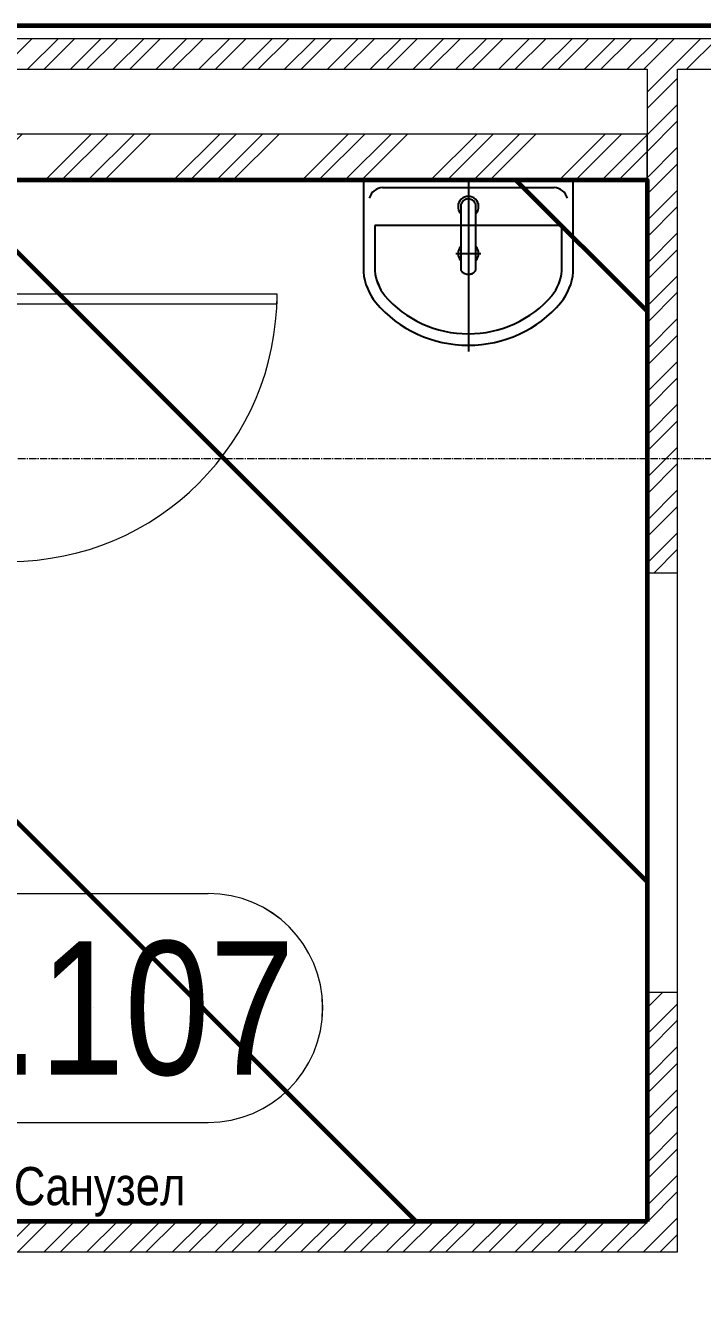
# Model space of a CAD drawing. Header units: millimetres. Extents: x 470010 to 1231400, y -134005 to 421770.
# Drawn here: x 708514 to 710289, y 481 to 3823 of the extents above; entities that cross this region are included whole.
import ezdxf
from ezdxf.enums import TextEntityAlignment as Align

# ---------------------------------------------------------------- set-up
doc = ezdxf.new("R2010")
doc.units = ezdxf.units.MM
doc.linetypes.add('CENTER2', pattern=[28.575, 19.05, -3.175, 3.175, -3.175])
doc.layers.get('Defpoints').update_dxf_attribs({"color": 140})
for name, color, linetype, lineweight in [('0) шп потолок', 3, 'Continuous', 60), ('АР_Area', 5, 'Continuous', 5), ('АР_Стены кирпич', 32, 'Continuous', 20), ('АР_Стены ПЕНОблок', 52, 'Continuous', 20), ('АР_Штриховка', 8, 'Continuous', 0), ('Двери кабины', 252, 'Continuous', 0)]:
    doc.layers.add(name, color=color, linetype=linetype, lineweight=lineweight)
doc.layers.add('РД_Оси_100', color=7, linetype='Continuous', lineweight=0, true_color=0x525252)
doc.layers.add('РД_Проем', color=230, linetype='Continuous', lineweight=0, plot=False)
doc.layers.add('РД_проем_инж перемыч_подсчет', color=50, linetype='Continuous', plot=False)
doc.styles.add('style1', font='ARIALN.TTF')
pattern_1 = [(45, (602274.53, -216024.49), (-56.1266, 56.1266), [])]
pattern_2 = [(45, (-63444.08, -115658.25), (-56.1266, 56.1266), [])]

# ---------------------------------------------------------------- blocks, each defined once
blk = doc.blocks.new('СОШ_2200_АР_ОСИ_М100_28.05.24')
at = {"layer": 'РД_Оси_100', "color": 251, "linetype": 'CENTER2', "true_color": 0x636466}
blk.add_line((-5954.958, 96300), (119910, 96300), dxfattribs=at)
blk = doc.blocks.new('MOK-МаркаПом_овал_ареал')
for p, q in [((-2.75, 3), (2.75, 3)), ((-2.75, -3), (2.75, -3))]:
    blk.add_line(p, q)
for centre, radius, start, end in [((-2.75, 0), 3, 90, 270), ((2.75, 0), 3, 270, 90), ((-3.75, 0), 3.5, 0, 0.001)]:
    blk.add_arc(centre, radius, start, end)
at = {"color": 0, "style": 'style1'}
blk.add_attdef('АР-ПОМЕЩЕНИЕ:НОМЕР', text='', height=3.5, dxfattribs=at).set_placement((0, 0), align=Align.MIDDLE)
at = {"layer": 'Defpoints', "color": 2, "style": 'style1'}
blk.add_attdef('АР-ПОМЕЩЕНИЕ:НАИМЕНОВАНИЕ', text='', height=1, dxfattribs=at).set_placement((-0.094, -4.814), align=Align.MIDDLE)
blk = doc.blocks.new('A$C9108343f')
at = {"layer": 'АР_Штриховка', "linetype": 'Continuous', "lineweight": 0, "ltscale": 0.5, "true_color": 0x000000}
h = blk.add_hatch(dxfattribs=at)
h.set_pattern_fill('ANSI31', color=18, scale=25, angle=360, style=0)
h.set_pattern_definition(pattern_2)
h.paths.add_polyline_path([(46255, 104155), (46255, 104075), (46555, 104075), (46555, 104155)], flags=0)
h.paths.add_polyline_path([(45155, 104075), (45155, 104155), (44425, 104155), (44451.6, 104095), (44505, 104075)], flags=0)
h.paths.add_polyline_path([(44425, 104075), (44451.6, 104095), (44425, 104155), (41445, 104155), (41445, 104075)], flags=0)
h = blk.add_hatch(dxfattribs=at)
h.set_pattern_fill('ANSI31', color=18, scale=25, angle=-360, style=0)
h.set_pattern_definition([(45, (-63444.08, -115658.25), (-56.1266, 56.1266), [])])
h.paths.add_polyline_path([(44505, 104075), (44451.6, 104095), (44425, 104075), (44425, 103785), (44505, 103785)], flags=0)
h.paths.add_polyline_path([(44505, 103785), (44425, 103785), (44425, 102755), (44505, 102755)], flags=0)
h.paths.add_polyline_path([(44505, 101655), (44425, 101655), (44425, 101055), (44505, 100975)], flags=0)
at = {"layer": 'АР_Штриховка', "linetype": 'Continuous', "lineweight": 0, "true_color": 0x000000}
h = blk.add_hatch(dxfattribs=at)
h.set_pattern_fill('ANSI32', color=18, scale=25, angle=-360, style=0)
h.set_pattern_definition([(45, (-63444.08, -115658.25), (-168.3798, 168.3798), []), (45, (-63331.83, -115658.25), (-168.3798, 168.3798), [])])
h.paths.add_polyline_path([(41445, 103905), (41415, 103825), (41445, 103785), (44425, 103785), (44425, 103905)], flags=0)
at = {"layer": 'АР_Штриховка', "linetype": 'Continuous', "lineweight": 0, "ltscale": 0.5, "true_color": 0x000000}
h = blk.add_hatch(dxfattribs=at)
h.set_pattern_fill('ANSI31', color=18, scale=25, angle=360, style=0)
h.set_pattern_definition(pattern_2)
h.paths.add_polyline_path([(44505, 100975), (44425, 101055), (42685, 101055), (42658.3, 100995), (42685, 100975)], flags=0)
h.paths.add_polyline_path([(42605, 100975), (42658.3, 100995), (42685, 101055), (41445, 101055), (41445, 100975)], flags=0)
h.paths.add_polyline_path([(41445, 100975), (41445, 101055), (41325, 101055), (41325, 100975)], flags=0)
at = {"color": 18, "true_color": 0x000000}
for p, q in [((43681.4, 103785), (44231.4, 103785)), ((44231.4, 103785), (43681.4, 103785)), ((43681.4, 103785), (43681.4, 103543.2)), ((43681.4, 103785), (44231.4, 103785)), ((44231.4, 103785), (43681.4, 103785)), ((43681.4, 103785), (43681.4, 103543.2)), ((44231.4, 103543.2), (44231.4, 103785)), ((44231.4, 103543.2), (44231.4, 103785)), ((43731.7, 103765), (44181.1, 103765)), ((43731.7, 103765), (44181.1, 103765)), ((44201.4, 103665), (43711.4, 103665)), ((43711.4, 103665), (43711.4, 103544.8)), ((44201.4, 103665), (43711.4, 103665)), ((43711.4, 103665), (43711.4, 103544.8)), ((44201.4, 103544.8), (44201.4, 103665)), ((44201.4, 103544.8), (44201.4, 103665))]:
    blk.add_line(p, q, dxfattribs=at)
for centre, radius, start, end in [((43734.7, 103725.4), 39.7, 94.3521, 163.119), ((43734.7, 103725.4), 39.7, 94.3521, 163.119), ((43956.4, 103715), 27, 317.7946, 222.2054), ((43956.4, 103715), 27, 317.7946, 222.2054), ((44178.1, 103725.4), 39.7, 16.881, 85.6479), ((44178.1, 103725.4), 39.7, 16.881, 85.6479), ((43956.4, 103592), 27, 137.7946, 222.2054), ((43956.4, 103592), 27, 137.7946, 222.2054), ((43956.4, 103592), 27, 317.7946, 42.2054), ((43956.4, 103592), 27, 317.7946, 42.2054), ((43834.3, 103558.3), 153.6, 185.6219, 218.2668), ((43834.3, 103558.3), 153.6, 185.6219, 218.2668), ((43834.3, 103558.3), 123.6, 185.6219, 218.2668), ((43834.3, 103558.3), 123.6, 185.6219, 218.2668), ((44078.5, 103558.3), 123.6, 321.7332, 354.3781), ((44078.5, 103558.3), 123.6, 321.7332, 354.3781), ((44078.5, 103558.3), 153.6, 321.7332, 354.3781), ((44078.5, 103558.3), 153.6, 321.7332, 354.3781), ((43956.4, 103671.2), 289.7, 220.7241, 319.2759), ((43956.4, 103671.2), 289.7, 220.7241, 319.2759), ((43956.4, 103671.2), 319.7, 220.5997, 319.4003), ((43956.4, 103671.2), 319.7, 220.5997, 319.4003)]:
    blk.add_arc(centre, radius, start, end, dxfattribs=at)
blk.add_open_spline([(43976.4, 103552.7), (43976.4, 103551.9), (43976.3, 103551.1), (43976, 103549.4), (43975.7, 103548.6), (43975, 103547), (43974.5, 103546.2), (43973.2, 103544.3), (43972.2, 103543.3), (43969.8, 103541.4), (43968.6, 103540.6), (43965.9, 103539.4), (43964.4, 103538.9), (43961.6, 103538.1), (43960.1, 103537.9), (43958, 103537.7), (43957.2, 103537.7), (43955.8, 103537.7), (43955.1, 103537.7), (43953.7, 103537.8), (43952.9, 103537.9), (43950.5, 103538.3), (43948.7, 103538.7), (43945.3, 103540.1), (43943.7, 103540.9), (43941.1, 103542.8), (43940.1, 103543.8), (43938.3, 103546.1), (43937.6, 103547.3), (43936.8, 103549.6), (43936.5, 103550.6), (43936.4, 103551.8), (43936.4, 103552), (43936.4, 103552.2), (43936.4, 103552.3), (43936.4, 103552.4), (43936.4, 103552.5), (43936.4, 103552.7), (43936.4, 103552.7), (43936.4, 103552.7), (43936.4, 103552.7), (43936.4, 103552.8), (43936.4, 103552.8), (43936.4, 103552.9), (43936.4, 103552.9), (43936.4, 103553), (43936.4, 103553.1), (43936.4, 103553.4), (43936.4, 103553.6), (43936.4, 103554.1), (43936.4, 103554.4), (43936.4, 103555.5), (43936.4, 103556.2), (43936.4, 103558.3), (43936.4, 103559.8), (43936.4, 103564.2), (43936.4, 103567.1), (43936.4, 103576.3), (43936.4, 103582.6), (43936.4, 103602.3), (43936.4, 103616.5), (43936.4, 103634.8), (43936.4, 103638), (43936.4, 103647.7), (43936.4, 103654.4), (43936.4, 103674.8), (43936.4, 103689.2), (43936.4, 103707.2), (43936.4, 103710.3), (43936.4, 103713.5), (43936.4, 103713.8), (43936.4, 103714.1), (43936.4, 103714.2), (43936.4, 103714.5), (43936.4, 103714.6), (43936.4, 103714.7), (43936.4, 103714.8), (43936.4, 103714.9), (43936.4, 103714.9), (43936.4, 103715), (43936.4, 103715), (43936.4, 103715), (43936.4, 103715), (43936.4, 103715), (43936.4, 103715), (43936.4, 103715.1), (43936.4, 103715.1), (43936.4, 103715.1), (43936.4, 103715.2), (43936.4, 103715.3), (43936.4, 103715.3), (43936.4, 103715.5), (43936.4, 103715.7), (43936.4, 103716.1), (43936.5, 103716.4), (43936.5, 103717.2), (43936.6, 103717.8), (43936.9, 103719.5), (43937.2, 103720.7), (43938, 103723), (43938.5, 103724.1), (43939.8, 103726.3), (43940.6, 103727.3), (43942.3, 103729.2), (43943.2, 103730.1), (43945.2, 103731.6), (43946.3, 103732.3), (43948.5, 103733.4), (43949.7, 103733.9), (43952, 103734.5), (43953.1, 103734.8), (43954.9, 103735), (43955.5, 103735), (43956.5, 103735), (43956.8, 103735), (43957.6, 103735), (43958, 103734.9), (43959.1, 103734.8), (43959.9, 103734.7), (43962.1, 103734.2), (43963.6, 103733.7), (43966.5, 103732.4), (43967.8, 103731.5), (43970.4, 103729.4), (43971.5, 103728.2), (43973.4, 103725.6), (43974.2, 103724.2), (43975.4, 103721.3), (43975.9, 103719.8), (43976.2, 103718.1), (43976.2, 103717.9), (43976.3, 103717.2), (43976.3, 103716.7), (43976.4, 103716.1), (43976.4, 103716), (43976.4, 103715.7), (43976.4, 103715.5), (43976.4, 103715.2), (43976.4, 103715.1), (43976.4, 103715), (43976.4, 103715), (43976.4, 103715), (43976.4, 103715), (43976.4, 103714.9), (43976.4, 103714.9), (43976.4, 103714.9), (43976.4, 103714.8), (43976.4, 103714.7), (43976.4, 103714.6), (43976.4, 103714.3), (43976.4, 103714.2), (43976.4, 103713.7), (43976.4, 103713.3), (43976.4, 103712.3), (43976.4, 103711.6), (43976.4, 103709.6), (43976.4, 103708.3), (43976.4, 103704.3), (43976.4, 103701.6), (43976.4, 103693.7), (43976.4, 103688.6), (43976.4, 103673.3), (43976.4, 103663.5), (43976.4, 103635.1), (43976.4, 103617.5), (43976.4, 103583.4), (43976.4, 103567.2), (43976.4, 103552.7)], degree=3, knots=[0, 0, 0, 0, 0.153365, 0.153365, 0.30673, 0.30673, 0.460095, 0.460095, 0.703256, 0.703256, 0.946417, 0.946417, 1.189578, 1.189578, 1.432739, 1.432739, 1.565545, 1.565545, 1.691125, 1.691125, 1.816705, 1.816705, 2.111192, 2.111192, 2.405679, 2.405679, 2.645118, 2.645118, 2.884557, 2.884557, 3.077844, 3.077844, 3.107789, 3.107789, 3.118001, 3.118001, 3.138423, 3.138423, 3.141442, 3.141442, 3.141976, 3.141976, 3.142511, 3.142511, 3.143579, 3.143579, 3.145716, 3.145716, 3.14999, 3.14999, 3.158538, 3.158538, 3.175635, 3.175635, 3.209827, 3.209827, 3.278213, 3.278213, 3.414983, 3.414983, 3.688524, 3.688524, 3.745517, 3.745517, 3.859502, 3.859502, 4.087472, 4.087472, 4.133346, 4.133346, 4.136438, 4.136438, 4.138418, 4.138418, 4.140015, 4.140015, 4.140937, 4.140937, 4.141313, 4.141313, 4.141684, 4.141684, 4.142394, 4.142394, 4.143815, 4.143815, 4.146658, 4.146658, 4.152342, 4.152342, 4.163711, 4.163711, 4.186448, 4.186448, 4.231923, 4.231923, 4.322872, 4.322872, 4.504772, 4.504772, 4.686671, 4.686671, 4.86857, 4.86857, 5.05047, 5.05047, 5.232369, 5.232369, 5.414268, 5.414268, 5.596168, 5.596168, 5.695139, 5.695139, 5.756437, 5.756437, 5.817734, 5.817734, 5.940329, 5.940329, 6.172478, 6.172478, 6.404627, 6.404627, 6.636776, 6.636776, 6.868925, 6.868925, 7.101074, 7.101074, 7.139346, 7.139346, 7.215891, 7.215891, 7.233819, 7.233819, 7.269676, 7.269676, 7.283061, 7.283061, 7.283218, 7.283218, 7.283375, 7.283375, 7.28369, 7.28369, 7.28432, 7.28432, 7.285579, 7.285579, 7.288098, 7.288098, 7.293136, 7.293136, 7.303211, 7.303211, 7.323361, 7.323361, 7.363661, 7.363661, 7.444261, 7.444261, 7.605462, 7.605462, 7.927863, 7.927863, 8.283185, 8.283185, 8.283185, 8.283185], dxfattribs=at)
blk.add_open_spline([(43976.4, 103552.7), (43976.4, 103551.9), (43976.3, 103551.1), (43976, 103549.4), (43975.7, 103548.6), (43975, 103547), (43974.5, 103546.2), (43973.2, 103544.3), (43972.2, 103543.3), (43969.8, 103541.4), (43968.6, 103540.6), (43965.9, 103539.4), (43964.4, 103538.9), (43961.6, 103538.1), (43960.1, 103537.9), (43958, 103537.7), (43957.2, 103537.7), (43955.8, 103537.7), (43955.1, 103537.7), (43953.7, 103537.8), (43952.9, 103537.9), (43950.5, 103538.3), (43948.7, 103538.7), (43945.3, 103540.1), (43943.7, 103540.9), (43941.1, 103542.8), (43940.1, 103543.8), (43938.3, 103546.1), (43937.6, 103547.3), (43936.8, 103549.6), (43936.5, 103550.6), (43936.4, 103551.8), (43936.4, 103552), (43936.4, 103552.2), (43936.4, 103552.3), (43936.4, 103552.4), (43936.4, 103552.5), (43936.4, 103552.7), (43936.4, 103552.7), (43936.4, 103552.7), (43936.4, 103552.7), (43936.4, 103552.8), (43936.4, 103552.8), (43936.4, 103552.9), (43936.4, 103552.9), (43936.4, 103553), (43936.4, 103553.1), (43936.4, 103553.4), (43936.4, 103553.6), (43936.4, 103554.1), (43936.4, 103554.4), (43936.4, 103555.5), (43936.4, 103556.2), (43936.4, 103558.3), (43936.4, 103559.8), (43936.4, 103564.2), (43936.4, 103567.1), (43936.4, 103576.3), (43936.4, 103582.6), (43936.4, 103602.3), (43936.4, 103616.5), (43936.4, 103634.8), (43936.4, 103638), (43936.4, 103647.7), (43936.4, 103654.4), (43936.4, 103674.8), (43936.4, 103689.2), (43936.4, 103707.2), (43936.4, 103710.3), (43936.4, 103713.5), (43936.4, 103713.8), (43936.4, 103714.1), (43936.4, 103714.2), (43936.4, 103714.5), (43936.4, 103714.6), (43936.4, 103714.7), (43936.4, 103714.8), (43936.4, 103714.9), (43936.4, 103714.9), (43936.4, 103715), (43936.4, 103715), (43936.4, 103715), (43936.4, 103715), (43936.4, 103715), (43936.4, 103715), (43936.4, 103715.1), (43936.4, 103715.1), (43936.4, 103715.1), (43936.4, 103715.2), (43936.4, 103715.3), (43936.4, 103715.3), (43936.4, 103715.5), (43936.4, 103715.7), (43936.4, 103716.1), (43936.5, 103716.4), (43936.5, 103717.2), (43936.6, 103717.8), (43936.9, 103719.5), (43937.2, 103720.7), (43938, 103723), (43938.5, 103724.1), (43939.8, 103726.3), (43940.6, 103727.3), (43942.3, 103729.2), (43943.2, 103730.1), (43945.2, 103731.6), (43946.3, 103732.3), (43948.5, 103733.4), (43949.7, 103733.9), (43952, 103734.5), (43953.1, 103734.8), (43954.9, 103735), (43955.5, 103735), (43956.5, 103735), (43956.8, 103735), (43957.6, 103735), (43958, 103734.9), (43959.1, 103734.8), (43959.9, 103734.7), (43962.1, 103734.2), (43963.6, 103733.7), (43966.5, 103732.4), (43967.8, 103731.5), (43970.4, 103729.4), (43971.5, 103728.2), (43973.4, 103725.6), (43974.2, 103724.2), (43975.4, 103721.3), (43975.9, 103719.8), (43976.2, 103718.1), (43976.2, 103717.9), (43976.3, 103717.2), (43976.3, 103716.7), (43976.4, 103716.1), (43976.4, 103716), (43976.4, 103715.7), (43976.4, 103715.5), (43976.4, 103715.2), (43976.4, 103715.1), (43976.4, 103715), (43976.4, 103715), (43976.4, 103715), (43976.4, 103715), (43976.4, 103714.9), (43976.4, 103714.9), (43976.4, 103714.9), (43976.4, 103714.8), (43976.4, 103714.7), (43976.4, 103714.6), (43976.4, 103714.3), (43976.4, 103714.2), (43976.4, 103713.7), (43976.4, 103713.3), (43976.4, 103712.3), (43976.4, 103711.6), (43976.4, 103709.6), (43976.4, 103708.3), (43976.4, 103704.3), (43976.4, 103701.6), (43976.4, 103693.7), (43976.4, 103688.6), (43976.4, 103673.3), (43976.4, 103663.5), (43976.4, 103635.1), (43976.4, 103617.5), (43976.4, 103583.4), (43976.4, 103567.2), (43976.4, 103552.7)], degree=3, knots=[0, 0, 0, 0, 0.153365, 0.153365, 0.30673, 0.30673, 0.460095, 0.460095, 0.703256, 0.703256, 0.946417, 0.946417, 1.189578, 1.189578, 1.432739, 1.432739, 1.565545, 1.565545, 1.691125, 1.691125, 1.816705, 1.816705, 2.111192, 2.111192, 2.405679, 2.405679, 2.645118, 2.645118, 2.884557, 2.884557, 3.077844, 3.077844, 3.107789, 3.107789, 3.118001, 3.118001, 3.138423, 3.138423, 3.141442, 3.141442, 3.141976, 3.141976, 3.142511, 3.142511, 3.143579, 3.143579, 3.145716, 3.145716, 3.14999, 3.14999, 3.158538, 3.158538, 3.175635, 3.175635, 3.209827, 3.209827, 3.278213, 3.278213, 3.414983, 3.414983, 3.688524, 3.688524, 3.745517, 3.745517, 3.859502, 3.859502, 4.087472, 4.087472, 4.133346, 4.133346, 4.136438, 4.136438, 4.138418, 4.138418, 4.140015, 4.140015, 4.140937, 4.140937, 4.141313, 4.141313, 4.141684, 4.141684, 4.142394, 4.142394, 4.143815, 4.143815, 4.146658, 4.146658, 4.152342, 4.152342, 4.163711, 4.163711, 4.186448, 4.186448, 4.231923, 4.231923, 4.322872, 4.322872, 4.504772, 4.504772, 4.686671, 4.686671, 4.86857, 4.86857, 5.05047, 5.05047, 5.232369, 5.232369, 5.414268, 5.414268, 5.596168, 5.596168, 5.695139, 5.695139, 5.756437, 5.756437, 5.817734, 5.817734, 5.940329, 5.940329, 6.172478, 6.172478, 6.404627, 6.404627, 6.636776, 6.636776, 6.868925, 6.868925, 7.101074, 7.101074, 7.139346, 7.139346, 7.215891, 7.215891, 7.233819, 7.233819, 7.269676, 7.269676, 7.283061, 7.283061, 7.283218, 7.283218, 7.283375, 7.283375, 7.28369, 7.28369, 7.28432, 7.28432, 7.285579, 7.285579, 7.288098, 7.288098, 7.293136, 7.293136, 7.303211, 7.303211, 7.323361, 7.323361, 7.363661, 7.363661, 7.444261, 7.444261, 7.605462, 7.605462, 7.927863, 7.927863, 8.283185, 8.283185, 8.283185, 8.283185], dxfattribs=at)
at = {"layer": '0) шп потолок'}
for points in [[(35731.6, 104189.6), (46555, 104189.6)], [(41445, 101055), (41445, 103785), (44425, 103785)]]:
    blk.add_lwpolyline(points, dxfattribs=at)
blk.add_lwpolyline([(44425, 101055), (41445, 101055), (41445, 103785), (44425, 103785)], close=True, dxfattribs=at)
at = {"layer": 'Defpoints', "color": 18, "true_color": 0x000000}
for p, q in [((43956.4, 103785), (43956.4, 103335)), ((43956.4, 103785), (43956.4, 103335)), ((43924, 103592), (43988.8, 103592)), ((43924, 103592), (43988.8, 103592))]:
    blk.add_line(p, q, dxfattribs=at)
at = {"layer": 'АР_Стены кирпич', "color": 18, "linetype": 'Continuous', "lineweight": 20, "true_color": 0x000000}
for p, q in [((44425, 103905), (41445, 103905)), ((44425, 103785), (44425, 103905)), ((41445, 103785), (44425, 103785))]:
    blk.add_line(p, q, dxfattribs=at)
at = {"layer": 'АР_Стены ПЕНОблок', "color": 18, "linetype": 'Continuous', "lineweight": 20, "true_color": 0x000000}
for p, q in [((44425, 104155), (41445, 104155)), ((45155, 104155), (44425, 104155)), ((41445, 104075), (44425, 104075)), ((44425, 104075), (44425, 103785)), ((44505, 104075), (45155, 104075)), ((44505, 103785), (44505, 104075)), ((44425, 103785), (44425, 102755)), ((44505, 102755), (44505, 103785)), ((44425, 102755), (44505, 102755)), ((44505, 101655), (44425, 101655)), ((44425, 101655), (44425, 101055)), ((44505, 100975), (44505, 101655)), ((44425, 101055), (42685, 101055)), ((42685, 100975), (44505, 100975))]:
    blk.add_line(p, q, dxfattribs=at)
at = {"layer": 'Двери кабины', "color": 18, "linetype": 'Continuous', "lineweight": 0, "true_color": 0x000000}
blk.add_lwpolyline([(42755, 103485), (42755, 103460), (43455, 103460), (43455, 103485)], close=True, dxfattribs=at)
blk.add_arc((42755, 103485), 700, 270, 0, dxfattribs=at)
at = {"layer": 'РД_Проем', "color": 18, "linetype": 'Continuous', "lineweight": 15, "true_color": 0x000000}
for p, q in [((44425, 101655), (44425, 102755)), ((44505, 101655), (44505, 102755))]:
    blk.add_line(p, q, dxfattribs=at)
at = {"layer": 'РД_проем_инж перемыч_подсчет', "color": 18, "linetype": 'Continuous', "lineweight": 15, "true_color": 0x000000}
for p, q in [((44425, 101455), (44425, 102955)), ((44505, 101455), (44505, 102955))]:
    blk.add_line(p, q, dxfattribs=at)
at = {"layer": 'АР_Area', "color": 18, "linetype": 'Continuous', "lineweight": 15, "true_color": 0x000000, "xscale": 100, "yscale": 100, "zscale": 100}
blk.add_blockref('MOK-МаркаПом_овал_ареал', (42999.6, 101614.6), dxfattribs=at).add_auto_attribs({'АР-ПОМЕЩЕНИЕ:НОМЕР': '2.107', 'АР-ПОМЕЩЕНИЕ:НАИМЕНОВАНИЕ': 'Санузел'})
at = {"layer": 'РД_Оси_100'}
blk.add_blockref('СОШ_2200_АР_ОСИ_М100_28.05.24', (7155, 6755), dxfattribs=at)
at = {"layer": 'Defpoints', "color": 18, "true_color": 0x000000, "style": 'style1'}
for p in [(143949.3, 316089.1), (143975, 281639.5), (143890.4, 273244.7), (143840, 264276.8), (143967.8, 254892.4), (12252, 104178.1), (12382.6, 96023.1)]:
    blk.add_attdef('АР-ПОМЕЩЕНИЕ:НАИМЕНОВАНИЕ', text='', height=100, dxfattribs=at).set_placement(p, align=Align.MIDDLE)
at = {"layer": 'Defpoints', "color": 18, "true_color": 0x000000, "style": 'style1', "flags": 8}
for p in [(143951.3, 279099.1), (143848.3, 269251.1), (143875.3, 260094.2), (144049.7, 250824.7), (163419.3, 238153.4), (155897.5, 237966), (183037.2, 237966), (143342.9, 237876.2)]:
    blk.add_attdef('АР-ПОМЕЩЕНИЕ:НАИМЕНОВАНИЕ', text='', height=100, dxfattribs=at).set_placement(p, align=Align.MIDDLE)

msp = doc.modelspace()

# ---------------------------------------------------------------- hatches: boundary and pattern name
at = {"layer": '0) шп потолок'}
h = msp.add_hatch(dxfattribs=at)
h.set_pattern_fill('ANSI31', color=3, scale=333)
h.paths.add_polyline_path([(714593.57, 6788.758), (712723.57, 6788.758), (712723.57, 6488.758), (712473.57, 6488.758), (712473.57, 3788.758), (712473.57, 2938.758), (712723.57, 2938.758), (712723.57, 2438.758), (712473.57, 2438.758), (712473.57, -2461.242), (712723.57, -2461.242), (712723.57, -2961.242), (714593.57, -2961.242)])
h.paths.add_polyline_path([(712753.57, 6599.212, -1), (712999.455, 6599.212, -1)], flags=16)
h.paths.add_polyline_path([(718363.57, -3011.242), (718273.57, -3011.242), (714593.57, -3011.242), (712723.57, -2961.242), (712723.57, -2989.526), (711945.1, -2989.526), (711323.57, -2961.242), (710019.577, -2961.242), (708193.571, -2961.242), (706723.57, -2961.242), (706223.57, -2961.242), (706223.57, -2811.242), (704923.57, -2811.242), (704883.7, -2811.242), (704523.57, -2811.242), (702823.57, -2811.242), (701473.57, -2811.242), (697285.158, -2811.242), (697273.57, -2822.83), (697273.57, -3061.242), (696773.57, -3061.242), (696773.57, -2811.242), (696273.57, -2811.242), (694673.57, -2811.242), (692773.57, -2811.242), (692773.57, -3211.242), (692773.57, -4811.242), (692773.57, -6211.242), (693537.728, -6211.242), (695721.755, -6211.242), (696873.57, -6211.242), (697073.57, -6211.242), (697073.57, -5011.242), (700673.57, -5011.242), (702713.57, -5011.242), (704009.577, -5011.242), (706223.57, -5011.242), (706723.573, -5011.242), (708123.57, -5011.242), (709453.57, -5011.242), (709683.57, -5011.242), (710983.57, -5011.242), (712223.57, -5011.242), (712773.57, -5011.242), (714142.501, -5011.242), (718363.57, -5011.242), (718363.57, -4711.242)])
h.paths.add_polyline_path([(717877.889, -3302.242), (717877.889, -3085.57), (718297.563, -3085.57), (718297.563, -3302.242)], flags=16)
h.paths.add_polyline_path([(717876.889, -4728.57), (718296.563, -4728.57), (718296.563, -4945.242), (717876.889, -4945.242)], flags=16)
at = {"layer": '0) шп потолок', "true_color": 0xf26722}
h = msp.add_hatch(dxfattribs=at)
h.set_pattern_fill('ANSI31', color=30, scale=333, angle=90)
h.paths.add_polyline_path([(710143.57, 3418.758), (707163.57, 3418.758), (707163.57, 688.758), (710143.57, 688.758)])
at = {"layer": 'АР_Штриховка', "linetype": 'Continuous', "lineweight": 0, "ltscale": 0.5, "true_color": 0x000000}
h = msp.add_hatch(dxfattribs=at)
h.set_pattern_fill('ANSI31', color=18, scale=25, angle=360, style=0)
h.set_pattern_definition(pattern_1)
h.paths.add_polyline_path([(711973.57, 3788.758), (711973.57, 3708.758), (712273.57, 3708.758), (712273.57, 3788.758)], flags=0)
h.paths.add_polyline_path([(710873.57, 3708.758), (710873.57, 3788.758), (710143.57, 3788.758), (710170.237, 3728.758), (710223.57, 3708.758)], flags=0)
h.paths.add_polyline_path([(710143.57, 3708.758), (710170.237, 3728.758), (710143.57, 3788.758), (707163.57, 3788.758), (707163.57, 3708.758)], flags=0)
h = msp.add_hatch(dxfattribs=at)
h.set_pattern_fill('ANSI31', color=18, scale=25, angle=-360, style=0)
h.set_pattern_definition(pattern_1)
h.paths.add_polyline_path([(710223.57, 3708.758), (710170.237, 3728.758), (710143.57, 3708.758), (710143.57, 3418.758), (710223.57, 3418.758)], flags=0)
h.paths.add_polyline_path([(710223.57, 3418.758), (710143.57, 3418.758), (710143.57, 2388.758), (710223.57, 2388.758)], flags=0)
h.paths.add_polyline_path([(710223.57, 1288.758), (710143.57, 1288.758), (710143.57, 688.758), (710223.57, 608.758)], flags=0)
at = {"layer": 'АР_Штриховка', "linetype": 'Continuous', "lineweight": 0, "true_color": 0x000000}
h = msp.add_hatch(dxfattribs=at)
h.set_pattern_fill('ANSI32', color=18, scale=25, angle=-360, style=0)
h.set_pattern_definition([(45, (602274.53, -216024.5), (-168.3798, 168.3798), []), (45, (602386.78, -216024.5), (-168.3798, 168.3798), [])])
h.paths.add_polyline_path([(707163.57, 3538.758), (707133.57, 3458.758), (707163.57, 3418.758), (710143.57, 3418.758), (710143.57, 3538.758)], flags=0)
at = {"layer": 'АР_Штриховка', "linetype": 'Continuous', "lineweight": 0, "ltscale": 0.5, "true_color": 0x000000}
h = msp.add_hatch(dxfattribs=at)
h.set_pattern_fill('ANSI31', color=18, scale=25, angle=360, style=0)
h.set_pattern_definition(pattern_1)
h.paths.add_polyline_path([(710223.57, 608.758), (710143.57, 688.758), (708403.594, 688.758), (708376.927, 628.758), (708403.594, 608.758)], flags=0)
h.paths.add_polyline_path([(708323.594, 608.758), (708376.927, 628.758), (708403.594, 688.758), (707163.57, 688.758), (707163.57, 608.758)], flags=0)
h.paths.add_polyline_path([(707163.57, 608.758), (707163.57, 688.758), (707043.57, 688.758), (707043.57, 608.758)], flags=0)

# ---------------------------------------------------------------- linework, layer by layer
at = {"color": 18, "true_color": 0x000000}
for p, q in [((709400.018, 3418.758), (709950.018, 3418.758)), ((709950.018, 3418.758), (709400.018, 3418.758)), ((709400.018, 3418.758), (709400.018, 3177.005)), ((709400.018, 3418.758), (709950.018, 3418.758)), ((709950.018, 3418.758), (709400.018, 3418.758)), ((709400.018, 3418.758), (709400.018, 3177.005)), ((709950.018, 3177.005), (709950.018, 3418.758)), ((709950.018, 3177.005), (709950.018, 3418.758)), ((709450.344, 3398.758), (709899.692, 3398.758)), ((709450.344, 3398.758), (709899.692, 3398.758)), ((709920.018, 3298.758), (709430.018, 3298.758)), ((709430.018, 3298.758), (709430.018, 3178.559)), ((709920.018, 3298.758), (709430.018, 3298.758)), ((709430.018, 3298.758), (709430.018, 3178.559)), ((709920.018, 3178.559), (709920.018, 3298.758)), ((709920.018, 3178.559), (709920.018, 3298.758))]:
    msp.add_line(p, q, dxfattribs=at)
for centre, radius, start, end in [((709453.357, 3359.176), 39.697, 94.352116, 163.118961), ((709453.357, 3359.176), 39.697, 94.352116, 163.118961), ((709675.018, 3348.758), 27, 317.794554, 222.205446), ((709675.018, 3348.758), 27, 317.794554, 222.205446), ((709896.679, 3359.176), 39.697, 16.881039, 85.647884), ((709896.679, 3359.176), 39.697, 16.881039, 85.647884), ((709675.018, 3225.758), 27, 137.794554, 222.205446), ((709675.018, 3225.758), 27, 137.794554, 222.205446), ((709675.018, 3225.758), 27, 317.794554, 42.205446), ((709675.018, 3225.758), 27, 317.794554, 42.205446), ((709552.913, 3192.056), 153.634, 185.621869, 218.266847), ((709552.913, 3192.056), 153.634, 185.621869, 218.266847), ((709552.913, 3192.056), 123.634, 185.621869, 218.266847), ((709552.913, 3192.056), 123.634, 185.621869, 218.266847), ((709797.123, 3192.056), 123.634, 321.733153, 354.378131), ((709797.123, 3192.056), 123.634, 321.733153, 354.378131), ((709797.123, 3192.056), 153.634, 321.733153, 354.378131), ((709797.123, 3192.056), 153.634, 321.733153, 354.378131), ((709675.018, 3304.948), 289.685, 220.724125, 319.275875), ((709675.018, 3304.948), 289.685, 220.724125, 319.275875), ((709675.018, 3304.948), 319.685, 220.599722, 319.400278), ((709675.018, 3304.948), 319.685, 220.599722, 319.400278)]:
    msp.add_arc(centre, radius, start, end, dxfattribs=at)
msp.add_open_spline([(709695.018, 3186.452), (709695.018, 3185.646), (709694.934, 3184.817), (709694.579, 3183.162), (709694.309, 3182.336), (709693.59, 3180.736), (709693.142, 3179.962), (709691.787, 3178.07), (709690.764, 3177.017), (709688.456, 3175.186), (709687.171, 3174.406), (709684.465, 3173.129), (709683.043, 3172.632), (709680.183, 3171.902), (709678.745, 3171.67), (709676.587, 3171.486), (709675.837, 3171.454), (709674.413, 3171.45), (709673.709, 3171.473), (709672.274, 3171.58), (709671.544, 3171.662), (709669.086, 3172.048), (709667.33, 3172.499), (709663.955, 3173.813), (709662.337, 3174.675), (709659.728, 3176.606), (709658.678, 3177.606), (709656.93, 3179.827), (709656.236, 3181.05), (709655.386, 3183.347), (709655.153, 3184.403), (709655.048, 3185.597), (709655.038, 3185.757), (709655.028, 3185.97), (709655.026, 3186.024), (709655.021, 3186.187), (709655.019, 3186.294), (709655.018, 3186.418), (709655.018, 3186.434), (709655.018, 3186.452), (709655.018, 3186.477), (709655.018, 3186.521), (709655.018, 3186.542), (709655.018, 3186.608), (709655.018, 3186.652), (709655.018, 3186.783), (709655.018, 3186.87), (709655.018, 3187.133), (709655.018, 3187.309), (709655.018, 3187.835), (709655.018, 3188.188), (709655.018, 3189.247), (709655.018, 3189.958), (709655.018, 3192.1), (709655.018, 3193.544), (709655.018, 3197.921), (709655.018, 3200.902), (709655.018, 3210.028), (709655.018, 3216.36), (709655.018, 3236.098), (709655.018, 3250.247), (709655.018, 3268.54), (709655.018, 3271.737), (709655.018, 3281.458), (709655.018, 3288.11), (709655.018, 3308.582), (709655.018, 3322.918), (709655.018, 3340.965), (709655.018, 3344.016), (709655.018, 3347.302), (709655.018, 3347.51), (709655.018, 3347.851), (709655.018, 3347.984), (709655.018, 3348.224), (709655.018, 3348.332), (709655.018, 3348.501), (709655.018, 3348.563), (709655.018, 3348.651), (709655.018, 3348.676), (709655.018, 3348.726), (709655.018, 3348.757), (709655.018, 3348.764), (709655.018, 3348.768), (709655.018, 3348.781), (709655.018, 3348.789), (709655.018, 3348.815), (709655.018, 3348.832), (709655.019, 3348.883), (709655.019, 3348.918), (709655.02, 3349.02), (709655.021, 3349.089), (709655.025, 3349.295), (709655.029, 3349.433), (709655.046, 3349.849), (709655.063, 3350.128), (709655.133, 3350.971), (709655.204, 3351.54), (709655.496, 3353.257), (709655.797, 3354.417), (709656.626, 3356.709), (709657.155, 3357.841), (709658.435, 3360.009), (709659.186, 3361.045), (709660.878, 3362.96), (709661.82, 3363.838), (709663.839, 3365.391), (709664.917, 3366.065), (709667.145, 3367.185), (709668.294, 3367.632), (709670.599, 3368.3), (709671.754, 3368.522), (709673.501, 3368.71), (709674.109, 3368.746), (709675.077, 3368.761), (709675.444, 3368.757), (709676.191, 3368.727), (709676.568, 3368.701), (709677.709, 3368.591), (709678.481, 3368.472), (709680.724, 3367.985), (709682.207, 3367.489), (709685.069, 3366.122), (709686.447, 3365.251), (709688.965, 3363.185), (709690.103, 3361.99), (709692.04, 3359.383), (709692.838, 3357.973), (709694.059, 3355.076), (709694.482, 3353.589), (709694.773, 3351.887), (709694.81, 3351.647), (709694.906, 3350.929), (709694.952, 3350.454), (709694.987, 3349.874), (709694.993, 3349.764), (709695.008, 3349.436), (709695.014, 3349.218), (709695.018, 3348.921), (709695.018, 3348.84), (709695.018, 3348.759), (709695.018, 3348.762), (709695.018, 3348.741), (709695.018, 3348.73), (709695.018, 3348.698), (709695.018, 3348.677), (709695.018, 3348.613), (709695.018, 3348.571), (709695.018, 3348.444), (709695.018, 3348.359), (709695.018, 3348.105), (709695.018, 3347.936), (709695.018, 3347.428), (709695.018, 3347.09), (709695.018, 3346.076), (709695.018, 3345.402), (709695.018, 3343.383), (709695.018, 3342.042), (709695.018, 3338.036), (709695.018, 3335.387), (709695.018, 3327.503), (709695.018, 3322.334), (709695.018, 3307.083), (709695.018, 3297.26), (709695.018, 3268.822), (709695.018, 3251.238), (709695.018, 3217.167), (709695.018, 3200.974), (709695.018, 3186.452)], degree=3, knots=[0, 0, 0, 0, 0.15336513, 0.15336513, 0.30673026, 0.30673026, 0.46009539, 0.46009539, 0.70325641, 0.70325641, 0.94641743, 0.94641743, 1.18957844, 1.18957844, 1.43273946, 1.43273946, 1.5655445, 1.5655445, 1.69112476, 1.69112476, 1.81670502, 1.81670502, 2.11119197, 2.11119197, 2.40567891, 2.40567891, 2.64511775, 2.64511775, 2.88455659, 2.88455659, 3.07784419, 3.07784419, 3.10778918, 3.10778918, 3.11800061, 3.11800061, 3.13842346, 3.13842346, 3.14144206, 3.14144206, 3.14197632, 3.14197632, 3.14251058, 3.14251058, 3.14357911, 3.14357911, 3.14571615, 3.14571615, 3.14999023, 3.14999023, 3.15853839, 3.15853839, 3.17563471, 3.17563471, 3.20982735, 3.20982735, 3.27821265, 3.27821265, 3.41498323, 3.41498323, 3.68852439, 3.68852439, 3.74551689, 3.74551689, 3.8595019, 3.8595019, 4.08747191, 4.08747191, 4.13334603, 4.13334603, 4.13643793, 4.13643793, 4.13841771, 4.13841771, 4.14001458, 4.14001458, 4.14093742, 4.14093742, 4.14131307, 4.14131307, 4.1416837, 4.1416837, 4.14239425, 4.14239425, 4.14381534, 4.14381534, 4.14665751, 4.14665751, 4.15234187, 4.15234187, 4.16371057, 4.16371057, 4.18644798, 4.18644798, 4.23192281, 4.23192281, 4.32287246, 4.32287246, 4.50477175, 4.50477175, 4.68667105, 4.68667105, 4.86857035, 4.86857035, 5.05046964, 5.05046964, 5.23236894, 5.23236894, 5.41426824, 5.41426824, 5.59616754, 5.59616754, 5.69513944, 5.69513944, 5.75643692, 5.75643692, 5.81773439, 5.81773439, 5.94032935, 5.94032935, 6.17247822, 6.17247822, 6.40462709, 6.40462709, 6.63677597, 6.63677597, 6.86892484, 6.86892484, 7.10107371, 7.10107371, 7.13934611, 7.13934611, 7.21589092, 7.21589092, 7.23381919, 7.23381919, 7.26967573, 7.26967573, 7.28306064, 7.28306064, 7.28321807, 7.28321807, 7.28337549, 7.28337549, 7.28369033, 7.28369033, 7.28432002, 7.28432002, 7.2855794, 7.2855794, 7.28809816, 7.28809816, 7.29313568, 7.29313568, 7.30321071, 7.30321071, 7.32336077, 7.32336077, 7.3636609, 7.3636609, 7.44426116, 7.44426116, 7.60546168, 7.60546168, 7.92786272, 7.92786272, 8.28318531, 8.28318531, 8.28318531, 8.28318531], dxfattribs=at)
msp.add_open_spline([(709695.018, 3186.452), (709695.018, 3185.646), (709694.934, 3184.817), (709694.579, 3183.162), (709694.309, 3182.336), (709693.59, 3180.736), (709693.142, 3179.962), (709691.787, 3178.07), (709690.764, 3177.017), (709688.456, 3175.186), (709687.171, 3174.406), (709684.465, 3173.129), (709683.043, 3172.632), (709680.183, 3171.902), (709678.745, 3171.67), (709676.587, 3171.486), (709675.837, 3171.454), (709674.413, 3171.45), (709673.709, 3171.473), (709672.274, 3171.58), (709671.544, 3171.662), (709669.086, 3172.048), (709667.33, 3172.499), (709663.955, 3173.813), (709662.337, 3174.675), (709659.728, 3176.606), (709658.678, 3177.606), (709656.93, 3179.827), (709656.236, 3181.05), (709655.386, 3183.347), (709655.153, 3184.403), (709655.048, 3185.597), (709655.038, 3185.757), (709655.028, 3185.97), (709655.026, 3186.024), (709655.021, 3186.187), (709655.019, 3186.294), (709655.018, 3186.418), (709655.018, 3186.434), (709655.018, 3186.452), (709655.018, 3186.477), (709655.018, 3186.521), (709655.018, 3186.542), (709655.018, 3186.608), (709655.018, 3186.652), (709655.018, 3186.783), (709655.018, 3186.87), (709655.018, 3187.133), (709655.018, 3187.309), (709655.018, 3187.835), (709655.018, 3188.188), (709655.018, 3189.247), (709655.018, 3189.958), (709655.018, 3192.1), (709655.018, 3193.544), (709655.018, 3197.921), (709655.018, 3200.902), (709655.018, 3210.028), (709655.018, 3216.36), (709655.018, 3236.098), (709655.018, 3250.247), (709655.018, 3268.54), (709655.018, 3271.737), (709655.018, 3281.458), (709655.018, 3288.11), (709655.018, 3308.582), (709655.018, 3322.918), (709655.018, 3340.965), (709655.018, 3344.016), (709655.018, 3347.302), (709655.018, 3347.51), (709655.018, 3347.851), (709655.018, 3347.984), (709655.018, 3348.224), (709655.018, 3348.332), (709655.018, 3348.501), (709655.018, 3348.563), (709655.018, 3348.651), (709655.018, 3348.676), (709655.018, 3348.726), (709655.018, 3348.757), (709655.018, 3348.764), (709655.018, 3348.768), (709655.018, 3348.781), (709655.018, 3348.789), (709655.018, 3348.815), (709655.018, 3348.832), (709655.019, 3348.883), (709655.019, 3348.918), (709655.02, 3349.02), (709655.021, 3349.089), (709655.025, 3349.295), (709655.029, 3349.433), (709655.046, 3349.849), (709655.063, 3350.128), (709655.133, 3350.971), (709655.204, 3351.54), (709655.496, 3353.257), (709655.797, 3354.417), (709656.626, 3356.709), (709657.155, 3357.841), (709658.435, 3360.009), (709659.186, 3361.045), (709660.878, 3362.96), (709661.82, 3363.838), (709663.839, 3365.391), (709664.917, 3366.065), (709667.145, 3367.185), (709668.294, 3367.632), (709670.599, 3368.3), (709671.754, 3368.522), (709673.501, 3368.71), (709674.109, 3368.746), (709675.077, 3368.761), (709675.444, 3368.757), (709676.191, 3368.727), (709676.568, 3368.701), (709677.709, 3368.591), (709678.481, 3368.472), (709680.724, 3367.985), (709682.207, 3367.489), (709685.069, 3366.122), (709686.447, 3365.251), (709688.965, 3363.185), (709690.103, 3361.99), (709692.04, 3359.383), (709692.838, 3357.973), (709694.059, 3355.076), (709694.482, 3353.589), (709694.773, 3351.887), (709694.81, 3351.647), (709694.906, 3350.929), (709694.952, 3350.454), (709694.987, 3349.874), (709694.993, 3349.764), (709695.008, 3349.436), (709695.014, 3349.218), (709695.018, 3348.921), (709695.018, 3348.84), (709695.018, 3348.759), (709695.018, 3348.762), (709695.018, 3348.741), (709695.018, 3348.73), (709695.018, 3348.698), (709695.018, 3348.677), (709695.018, 3348.613), (709695.018, 3348.571), (709695.018, 3348.444), (709695.018, 3348.359), (709695.018, 3348.105), (709695.018, 3347.936), (709695.018, 3347.428), (709695.018, 3347.09), (709695.018, 3346.076), (709695.018, 3345.402), (709695.018, 3343.383), (709695.018, 3342.042), (709695.018, 3338.036), (709695.018, 3335.387), (709695.018, 3327.503), (709695.018, 3322.334), (709695.018, 3307.083), (709695.018, 3297.26), (709695.018, 3268.822), (709695.018, 3251.238), (709695.018, 3217.167), (709695.018, 3200.974), (709695.018, 3186.452)], degree=3, knots=[0, 0, 0, 0, 0.15336513, 0.15336513, 0.30673026, 0.30673026, 0.46009539, 0.46009539, 0.70325641, 0.70325641, 0.94641743, 0.94641743, 1.18957844, 1.18957844, 1.43273946, 1.43273946, 1.5655445, 1.5655445, 1.69112476, 1.69112476, 1.81670502, 1.81670502, 2.11119197, 2.11119197, 2.40567891, 2.40567891, 2.64511775, 2.64511775, 2.88455659, 2.88455659, 3.07784419, 3.07784419, 3.10778918, 3.10778918, 3.11800061, 3.11800061, 3.13842346, 3.13842346, 3.14144206, 3.14144206, 3.14197632, 3.14197632, 3.14251058, 3.14251058, 3.14357911, 3.14357911, 3.14571615, 3.14571615, 3.14999023, 3.14999023, 3.15853839, 3.15853839, 3.17563471, 3.17563471, 3.20982735, 3.20982735, 3.27821265, 3.27821265, 3.41498323, 3.41498323, 3.68852439, 3.68852439, 3.74551689, 3.74551689, 3.8595019, 3.8595019, 4.08747191, 4.08747191, 4.13334603, 4.13334603, 4.13643793, 4.13643793, 4.13841771, 4.13841771, 4.14001458, 4.14001458, 4.14093742, 4.14093742, 4.14131307, 4.14131307, 4.1416837, 4.1416837, 4.14239425, 4.14239425, 4.14381534, 4.14381534, 4.14665751, 4.14665751, 4.15234187, 4.15234187, 4.16371057, 4.16371057, 4.18644798, 4.18644798, 4.23192281, 4.23192281, 4.32287246, 4.32287246, 4.50477175, 4.50477175, 4.68667105, 4.68667105, 4.86857035, 4.86857035, 5.05046964, 5.05046964, 5.23236894, 5.23236894, 5.41426824, 5.41426824, 5.59616754, 5.59616754, 5.69513944, 5.69513944, 5.75643692, 5.75643692, 5.81773439, 5.81773439, 5.94032935, 5.94032935, 6.17247822, 6.17247822, 6.40462709, 6.40462709, 6.63677597, 6.63677597, 6.86892484, 6.86892484, 7.10107371, 7.10107371, 7.13934611, 7.13934611, 7.21589092, 7.21589092, 7.23381919, 7.23381919, 7.26967573, 7.26967573, 7.28306064, 7.28306064, 7.28321807, 7.28321807, 7.28337549, 7.28337549, 7.28369033, 7.28369033, 7.28432002, 7.28432002, 7.2855794, 7.2855794, 7.28809816, 7.28809816, 7.29313568, 7.29313568, 7.30321071, 7.30321071, 7.32336077, 7.32336077, 7.3636609, 7.3636609, 7.44426116, 7.44426116, 7.60546168, 7.60546168, 7.92786272, 7.92786272, 8.28318531, 8.28318531, 8.28318531, 8.28318531], dxfattribs=at)
at = {"layer": '0) шп потолок'}
msp.add_lwpolyline([(707163.57, 688.758), (707163.57, 3418.758), (710143.57, 3418.758)], dxfattribs=at)
msp.add_lwpolyline([(710143.57, 688.758), (707163.57, 688.758), (707163.57, 3418.758), (710143.57, 3418.758)], close=True, dxfattribs=at)
at = {"layer": 'АР_Стены кирпич', "color": 18, "linetype": 'Continuous', "lineweight": 20, "true_color": 0x000000}
for p, q in [((710143.57, 3538.758), (707163.57, 3538.758)), ((710143.57, 3418.758), (710143.57, 3538.758)), ((707163.57, 3418.758), (710143.57, 3418.758))]:
    msp.add_line(p, q, dxfattribs=at)
at = {"layer": 'АР_Стены ПЕНОблок', "color": 18, "linetype": 'Continuous', "lineweight": 20, "true_color": 0x000000}
for p, q in [((710143.57, 3788.758), (707163.57, 3788.758)), ((710873.57, 3788.758), (710143.57, 3788.758)), ((707163.57, 3708.758), (710143.57, 3708.758)), ((710143.57, 3708.758), (710143.57, 3418.758)), ((710223.57, 3708.758), (710873.57, 3708.758)), ((710223.57, 3418.758), (710223.57, 3708.758)), ((710143.57, 3418.758), (710143.57, 2388.758)), ((710223.57, 2388.758), (710223.57, 3418.758)), ((710143.57, 2388.758), (710223.57, 2388.758)), ((710223.57, 1288.758), (710143.57, 1288.758)), ((710143.57, 1288.758), (710143.57, 688.758)), ((710223.57, 608.758), (710223.57, 1288.758)), ((710143.57, 688.758), (708403.594, 688.758)), ((708403.594, 608.758), (710223.57, 608.758))]:
    msp.add_line(p, q, dxfattribs=at)
at = {"layer": 'РД_Проем', "color": 18, "linetype": 'Continuous', "lineweight": 15, "true_color": 0x000000}
for p, q in [((710143.57, 1288.758), (710143.57, 2388.758)), ((710223.57, 1288.758), (710223.57, 2388.758))]:
    msp.add_line(p, q, dxfattribs=at)
at = {"layer": 'РД_проем_инж перемыч_подсчет', "color": 18, "linetype": 'Continuous', "lineweight": 15, "true_color": 0x000000}
for p, q in [((710143.57, 1088.758), (710143.57, 2588.758)), ((710223.57, 1088.758), (710223.57, 2588.758))]:
    msp.add_line(p, q, dxfattribs=at)

# ---------------------------------------------------------------- block references
msp.add_blockref('A$C9108343f', (665718.612, -100366.242))
at = {"layer": 'АР_Area', "color": 18, "linetype": 'Continuous', "lineweight": 15, "true_color": 0x000000, "xscale": 100, "yscale": 100, "zscale": 100}
msp.add_blockref('MOK-МаркаПом_овал_ареал', (708718.238, 1248.354), dxfattribs=at).add_auto_attribs({'АР-ПОМЕЩЕНИЕ:НОМЕР': '2.107', 'АР-ПОМЕЩЕНИЕ:НАИМЕНОВАНИЕ': 'Санузел'})
at = {"layer": 'РД_Оси_100'}
msp.add_blockref('СОШ_2200_АР_ОСИ_М100_28.05.24', (672873.57, -93611.242), dxfattribs=at)

doc.saveas('drawing.dxf')
